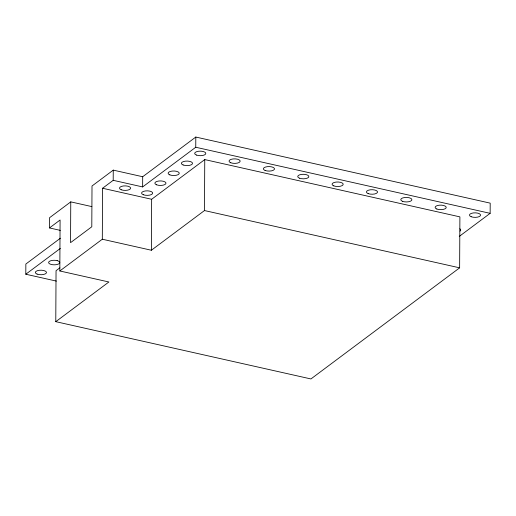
<?xml version="1.0" encoding="UTF-8"?>
<svg xmlns="http://www.w3.org/2000/svg" width="516" height="516" viewBox="0 0 516 516"><rect width="100%" height="100%" fill="white"/><g stroke="black" fill="none" stroke-linecap="round" stroke-linejoin="round"><path stroke-width="0.77" d="M56.418 281.104L25.8 274.228L25.852 264.037L60.404 238.218M60.314 230.375L49.472 227.937L49.523 217.746L70.763 201.872L91.842 206.606M49.472 227.937L60.088 220.003L59.824 270.971L102.31 239.224L102.581 188.256L151.646 199.273L204.755 159.586L459.898 216.868L459.633 267.836L310.929 378.95L55.78 321.668L56.051 270.7L59.888 267.83M70.763 201.872L70.55 242.649L91.796 226.776L92.009 185.999L113.256 170.125L142.693 176.736L195.803 137.05L490.2 203.143L490.148 213.34L459.246 236.425M102.581 188.256L113.198 180.316L113.256 170.125M113.198 180.316L142.642 186.927L142.693 176.736M102.31 239.224L151.375 250.241L151.646 199.273M142.642 186.927L195.751 147.247L195.803 137.05M151.375 250.241L204.484 210.554L204.755 159.586M25.8 274.228L60.353 248.415M55.78 321.668L108.889 281.988L59.824 270.971M195.751 147.247L490.148 213.34M204.484 210.554L459.633 267.836M459.859 228.814A5.579 2.27 0.3 0 1 460.014 231.084M57.173 260.638L55.851 260.387A5.579 2.27 0.3 0 0 49.136 261.573A5.579 2.27 0.3 0 0 51.226 264.45L52.548 264.708A5.579 2.27 0.3 0 0 59.269 263.515A5.579 2.27 0.3 0 0 57.173 260.638M265.108 170.467A5.579 2.27 0.3 0 0 274.37 169.39A5.579 2.27 0.3 0 0 267.353 166.655A5.579 2.27 0.3 0 0 265.108 170.467M333.8 185.889A5.579 2.27 0.3 0 0 343.063 184.812A5.579 2.27 0.3 0 0 336.045 182.077A5.579 2.27 0.3 0 0 333.8 185.889M471.185 216.733A5.579 2.27 0.3 0 0 480.448 215.656A5.579 2.27 0.3 0 0 473.43 212.921A5.579 2.27 0.3 0 0 471.185 216.733M196.415 155.052A5.579 2.27 0.3 0 0 205.678 153.968A5.579 2.27 0.3 0 0 198.66 151.233A5.579 2.27 0.3 0 0 196.415 155.052M143.306 194.732A5.579 2.27 0.3 0 0 152.568 193.648A5.579 2.27 0.3 0 0 145.551 190.92A5.579 2.27 0.3 0 0 143.306 194.732M169.861 174.892A5.579 2.27 0.3 0 0 179.123 173.808A5.579 2.27 0.3 0 0 172.105 171.073A5.579 2.27 0.3 0 0 169.861 174.892M37.087 274.099A5.579 2.27 0.3 0 0 46.35 273.016A5.579 2.27 0.3 0 0 39.332 270.281A5.579 2.27 0.3 0 0 37.087 274.099M436.839 209.025A5.579 2.27 0.3 0 0 446.101 207.942A5.579 2.27 0.3 0 0 439.084 205.213A5.579 2.27 0.3 0 0 436.839 209.025M402.493 201.311A5.579 2.27 0.3 0 0 411.755 200.234A5.579 2.27 0.3 0 0 404.738 197.499A5.579 2.27 0.3 0 0 402.493 201.311M368.147 193.603A5.579 2.27 0.3 0 0 377.409 192.52A5.579 2.27 0.3 0 0 370.391 189.791A5.579 2.27 0.3 0 0 368.147 193.603M299.454 178.181A5.579 2.27 0.3 0 0 308.716 177.098A5.579 2.27 0.3 0 0 301.699 174.369A5.579 2.27 0.3 0 0 299.454 178.181M230.762 162.759A5.579 2.27 0.3 0 0 240.024 161.676A5.579 2.27 0.3 0 0 233.006 158.947A5.579 2.27 0.3 0 0 230.762 162.759M183.141 164.972A5.579 2.27 0.3 0 0 192.404 163.888A5.579 2.27 0.3 0 0 185.379 161.153A5.579 2.27 0.3 0 0 183.141 164.972M156.587 184.812A5.579 2.27 0.3 0 0 165.849 183.728A5.579 2.27 0.3 0 0 158.825 181A5.579 2.27 0.3 0 0 156.587 184.812M121.228 189.772A5.579 2.27 0.3 0 0 130.49 188.695A5.579 2.27 0.3 0 0 123.472 185.96A5.579 2.27 0.3 0 0 121.228 189.772"/></g></svg>
